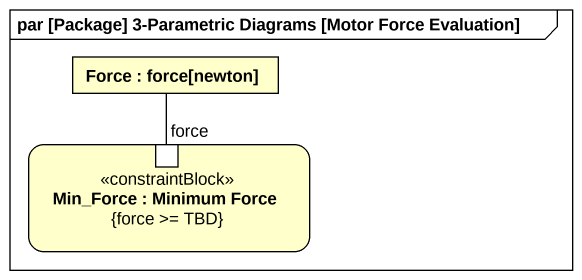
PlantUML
@startuml
mainframe par [Package] 3-Parametric Diagrams [Motor Force Evaluation]
rectangle "Force : force[newton]" as Force
rectangle "Min_Force : Minimum Force\n{force >= TBD}" as Min_Force <<constraintBlock>> {
  port force
}
Force -- force
@enduml
